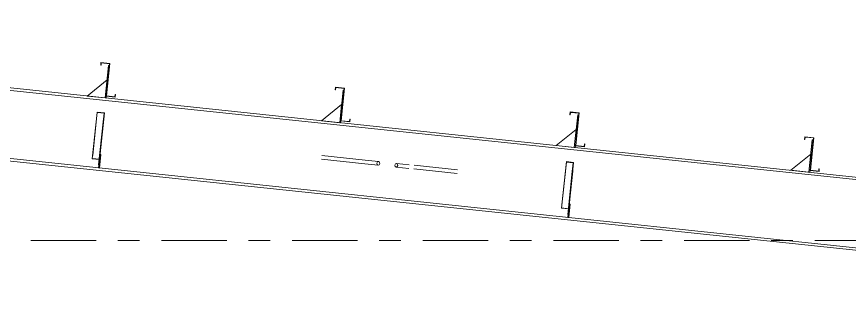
# Model space of a CAD drawing. Header units: millimetres. Extents: x -94 to 729, y -75 to 499.
# Drawn here: x 316.85 to 355.09, y 431.05 to 443.75 of the extents above; entities that cross this region are included whole.
import ezdxf

# ---------------------------------------------------------------- set-up
doc = ezdxf.new("R2010")
doc.units = ezdxf.units.MM
for name, pattern in [('XKITLINE00', [0]), ('XKITLINE02', [4, 2, -2]), ('XKITLINE03', [6, 3, -1, 1, -1])]:
    doc.linetypes.add(name, pattern=pattern)
doc.layers.add('Part', color=2, linetype='Continuous', lineweight=0)
doc.layers.add('S-grid', color=1, linetype='Continuous', lineweight=0)

# ---------------------------------------------------------------- blocks, each defined once
blk = doc.blocks.new('*A490')
at = {"layer": 'Part'}
blk.add_hatch(color=3, dxfattribs=at).paths.add_polyline_path([(320.552, 439.346), (320.555, 439.367), (320.886, 439.332), (320.842, 438.912), (320.825, 438.914), (320.867, 439.313)], flags=17)
blk = doc.blocks.new('*A500')
at = {"layer": 'Part'}
blk.add_hatch(color=3, dxfattribs=at).paths.add_polyline_path([(332.141, 438.93), (332.153, 439.04), (332.168, 439.038), (332.154, 438.914), (331.74, 438.958), (331.898, 440.451), (331.513, 440.492), (331.501, 440.382), (331.487, 440.384), (331.5, 440.508), (331.914, 440.464), (331.757, 438.971)], flags=17)
blk = doc.blocks.new('*A501')
at = {"layer": 'Part'}
blk.add_hatch(color=3, dxfattribs=at).paths.add_polyline_path([(332.141, 438.93), (332.153, 439.04), (332.168, 439.038), (332.154, 438.914), (331.74, 438.958), (331.898, 440.451), (331.513, 440.492), (331.501, 440.382), (331.487, 440.384), (331.5, 440.508), (331.914, 440.464), (331.757, 438.971)], flags=17)
blk = doc.blocks.new('*A502')
at = {"layer": 'Part'}
blk.add_hatch(color=3, dxfattribs=at).paths.add_polyline_path([(321.367, 440.067), (321.379, 440.176), (321.394, 440.175), (321.381, 440.05), (320.966, 440.094), (321.124, 441.587), (320.739, 441.628), (320.728, 441.519), (320.713, 441.52), (320.726, 441.644), (321.14, 441.601), (320.983, 440.107)], flags=17)
blk = doc.blocks.new('*A503')
at = {"layer": 'Part'}
blk.add_hatch(color=3, dxfattribs=at).paths.add_polyline_path([(321.367, 440.067), (321.379, 440.176), (321.394, 440.175), (321.381, 440.05), (320.966, 440.094), (321.124, 441.587), (320.739, 441.628), (320.728, 441.519), (320.713, 441.52), (320.726, 441.644), (321.14, 441.601), (320.983, 440.107)], flags=17)
blk = doc.blocks.new('*A509')
at = {"layer": 'Part'}
blk.add_hatch(color=3, dxfattribs=at).paths.add_polyline_path([(353.688, 436.658), (353.7, 436.767), (353.715, 436.766), (353.702, 436.641), (353.287, 436.685), (353.445, 438.178), (353.06, 438.219), (353.049, 438.11), (353.034, 438.111), (353.047, 438.235), (353.461, 438.192), (353.304, 436.698)], flags=17)
blk = doc.blocks.new('*A510')
at = {"layer": 'Part'}
blk.add_hatch(color=3, dxfattribs=at).paths.add_polyline_path([(353.688, 436.658), (353.7, 436.767), (353.715, 436.766), (353.702, 436.641), (353.287, 436.685), (353.445, 438.178), (353.06, 438.219), (353.049, 438.11), (353.034, 438.111), (353.047, 438.235), (353.461, 438.192), (353.304, 436.698)], flags=17)
blk = doc.blocks.new('*A511')
at = {"layer": 'Part'}
blk.add_hatch(color=3, dxfattribs=at).paths.add_polyline_path([(342.915, 437.794), (342.926, 437.904), (342.941, 437.902), (342.928, 437.778), (342.514, 437.821), (342.671, 439.315), (342.287, 439.355), (342.275, 439.246), (342.26, 439.247), (342.273, 439.372), (342.688, 439.328), (342.53, 437.835)], flags=17)
blk = doc.blocks.new('*A512')
at = {"layer": 'Part'}
blk.add_hatch(color=3, dxfattribs=at).paths.add_polyline_path([(342.915, 437.794), (342.926, 437.904), (342.941, 437.902), (342.928, 437.778), (342.514, 437.821), (342.671, 439.315), (342.287, 439.355), (342.275, 439.246), (342.26, 439.247), (342.273, 439.372), (342.688, 439.328), (342.53, 437.835)], flags=17)
blk = doc.blocks.new('*A513')
at = {"layer": 'Part'}
blk.add_hatch(color=3, dxfattribs=at).paths.add_polyline_path([(342.1, 437.073), (342.102, 437.094), (342.433, 437.059), (342.389, 436.639), (342.372, 436.641), (342.414, 437.04)], flags=17)
blk = doc.blocks.new('*A1759')
at = {"layer": 'S-grid', "color": 1, "linetype": 'XKITLINE03', "lineweight": 0}
blk.add_line((-54.497, 433.467), (464.656, 433.467), dxfattribs=at)
blk = doc.blocks.new('*A2142')
at = {"layer": 'Part', "color": 7, "linetype": 'XKITLINE02', "lineweight": 0}
for p, q in [((332.842, 436.998), (330.382, 437.257)), ((332.86, 437.164), (330.4, 437.423))]:
    blk.add_line(p, q, dxfattribs=at)
at = {"layer": 'Part', "color": 2, "linetype": 'XKITLINE00', "lineweight": 0}
for p, q in [((333.471, 437.099), (332.86, 437.164)), ((333.423, 437.08), (333.399, 437.023)), ((333.471, 437.099), (333.423, 437.08)), ((333.513, 437.07), (333.471, 437.099)), ((333.453, 436.933), (332.842, 436.998)), ((333.399, 437.023), (333.411, 436.962)), ((333.411, 436.962), (333.453, 436.933)), ((333.453, 436.933), (333.501, 436.953)), ((333.501, 436.953), (333.526, 437.01)), ((333.526, 437.01), (333.513, 437.07))]:
    blk.add_line(p, q, dxfattribs=at)
blk = doc.blocks.new('*A2143')
at = {"layer": 'Part', "color": 2, "linetype": 'XKITLINE00', "lineweight": 0}
for p, q in [((384.519, 433.198), (285.54, 443.638)), ((285.551, 443.746), (384.641, 433.294)), ((374.156, 431.157), (288.299, 440.213)), ((374.144, 431.049), (288.287, 440.105))]:
    blk.add_line(p, q, dxfattribs=at)
blk = doc.blocks.new('*A2222')
at = {"layer": 'Part', "color": 2, "linetype": 'XKITLINE00', "lineweight": 0}
for p, q in [((320.552, 439.346), (320.329, 437.227)), ((320.552, 439.346), (320.555, 439.367)), ((320.867, 439.313), (320.552, 439.346)), ((320.555, 439.367), (320.886, 439.332)), ((320.886, 439.332), (320.658, 437.166)), ((320.825, 438.914), (320.867, 439.313)), ((320.825, 438.914), (320.618, 436.945)), ((320.842, 438.912), (320.825, 438.914)), ((320.329, 437.227), (320.644, 437.194)), ((320.618, 436.945), (320.634, 436.944))]:
    blk.add_line(p, q, dxfattribs=at)
at = {"layer": 'Part', "color": 7, "linetype": 'XKITLINE02', "lineweight": 0}
for p, q in [((320.33, 437.24), (320.662, 437.205)), ((320.658, 437.166), (320.634, 436.944))]:
    blk.add_line(p, q, dxfattribs=at)
blk = doc.blocks.new('*A2223')
at = {"layer": 'Part', "color": 7, "linetype": 'XKITLINE02', "lineweight": 0}
for p, q in [((320.555, 439.367), (320.329, 437.227)), ((320.867, 439.313), (320.618, 436.945)), ((320.634, 436.944), (320.886, 439.332)), ((320.329, 437.227), (320.644, 437.194)), ((320.33, 437.24), (320.662, 437.205)), ((320.618, 436.945), (320.634, 436.944))]:
    blk.add_line(p, q, dxfattribs=at)
blk = doc.blocks.new('*A2224')
at = {"layer": 'Part', "color": 7, "linetype": 'XKITLINE02', "lineweight": 0}
for p, q in [((320.685, 437.426), (320.619, 436.804)), ((320.661, 436.8), (320.726, 437.421)), ((320.726, 437.421), (320.685, 437.426)), ((320.619, 436.804), (320.661, 436.8)), ((320.633, 436.928), (320.674, 436.924))]:
    blk.add_line(p, q, dxfattribs=at)
blk = doc.blocks.new('*A2225')
at = {"layer": 'Part', "color": 2, "linetype": 'XKITLINE00', "lineweight": 0}
for p, q in [((320.619, 436.804), (320.658, 437.166)), ((320.726, 437.421), (320.661, 436.8)), ((320.685, 437.426), (320.726, 437.421))]:
    blk.add_line(p, q, dxfattribs=at)
at = {"layer": 'Part', "color": 7, "linetype": 'XKITLINE02', "lineweight": 0}
for p, q in [((320.658, 437.166), (320.685, 437.426)), ((320.661, 436.8), (320.619, 436.804)), ((320.633, 436.928), (320.674, 436.924))]:
    blk.add_line(p, q, dxfattribs=at)
blk = doc.blocks.new('*A2234')
at = {"layer": 'Part', "color": 2, "linetype": 'XKITLINE00', "lineweight": 0}
for p, q in [((321.074, 441.507), (320.916, 440.016)), ((321.115, 441.503), (321.074, 441.507)), ((320.966, 440.094), (320.958, 440.011))]:
    blk.add_line(p, q, dxfattribs=at)
at = {"layer": 'Part', "color": 7, "linetype": 'XKITLINE02', "lineweight": 0}
for p, q in [((320.966, 440.094), (321.115, 441.503)), ((320.958, 440.011), (320.916, 440.016))]:
    blk.add_line(p, q, dxfattribs=at)
blk = doc.blocks.new('*A2235')
at = {"layer": 'Part', "color": 2, "linetype": 'XKITLINE00', "lineweight": 0}
blk.add_line((321.004, 440.844), (320.088, 440.103), dxfattribs=at)
at = {"layer": 'Part', "color": 7, "linetype": 'XKITLINE02', "lineweight": 0}
for p, q in [((320.916, 440.016), (321.004, 440.844)), ((320.088, 440.103), (320.916, 440.016))]:
    blk.add_line(p, q, dxfattribs=at)
blk = doc.blocks.new('*A2236')
at = {"layer": 'Part', "color": 2, "linetype": 'XKITLINE00', "lineweight": 0}
blk.add_line((331.777, 439.708), (330.861, 438.967), dxfattribs=at)
at = {"layer": 'Part', "color": 7, "linetype": 'XKITLINE02', "lineweight": 0}
for p, q in [((331.69, 438.879), (331.777, 439.708)), ((330.861, 438.967), (331.69, 438.879))]:
    blk.add_line(p, q, dxfattribs=at)
blk = doc.blocks.new('*A2237')
at = {"layer": 'Part', "color": 2, "linetype": 'XKITLINE00', "lineweight": 0}
for p, q in [((331.847, 440.371), (331.69, 438.879)), ((331.889, 440.367), (331.847, 440.371)), ((331.74, 438.958), (331.731, 438.875))]:
    blk.add_line(p, q, dxfattribs=at)
at = {"layer": 'Part', "color": 7, "linetype": 'XKITLINE02', "lineweight": 0}
for p, q in [((331.74, 438.958), (331.889, 440.367)), ((331.731, 438.875), (331.69, 438.879))]:
    blk.add_line(p, q, dxfattribs=at)
blk = doc.blocks.new('*A2250')
at = {"layer": 'Part', "color": 2, "linetype": 'XKITLINE00', "lineweight": 0}
for p, q in [((331.487, 440.384), (331.5, 440.508)), ((331.501, 440.382), (331.487, 440.384)), ((331.5, 440.508), (331.914, 440.464)), ((331.513, 440.492), (331.501, 440.382)), ((331.898, 440.451), (331.513, 440.492)), ((331.74, 438.958), (331.898, 440.451)), ((331.914, 440.464), (331.757, 438.971)), ((332.141, 438.93), (332.153, 439.04)), ((332.153, 439.04), (332.168, 439.038)), ((332.168, 439.038), (332.154, 438.914)), ((332.154, 438.914), (331.74, 438.958)), ((331.757, 438.971), (332.141, 438.93))]:
    blk.add_line(p, q, dxfattribs=at)
blk = doc.blocks.new('*A2251')
at = {"layer": 'Part', "color": 2, "linetype": 'XKITLINE00', "lineweight": 0}
for p, q in [((331.487, 440.384), (331.5, 440.508)), ((331.501, 440.382), (331.487, 440.384)), ((331.5, 440.508), (331.914, 440.464)), ((331.513, 440.492), (331.501, 440.382)), ((331.898, 440.451), (331.513, 440.492)), ((331.74, 438.958), (331.898, 440.451)), ((331.914, 440.464), (331.757, 438.971)), ((332.141, 438.93), (332.153, 439.04)), ((332.153, 439.04), (332.168, 439.038)), ((332.168, 439.038), (332.154, 438.914)), ((332.154, 438.914), (331.74, 438.958)), ((331.757, 438.971), (332.141, 438.93))]:
    blk.add_line(p, q, dxfattribs=at)
blk = doc.blocks.new('*A2252')
at = {"layer": 'Part', "color": 2, "linetype": 'XKITLINE00', "lineweight": 0}
for p, q in [((320.713, 441.52), (320.726, 441.644)), ((320.728, 441.519), (320.713, 441.52)), ((320.726, 441.644), (321.14, 441.601)), ((320.739, 441.628), (320.728, 441.519)), ((321.124, 441.587), (320.739, 441.628)), ((320.966, 440.094), (321.124, 441.587)), ((321.14, 441.601), (320.983, 440.107)), ((321.367, 440.067), (321.379, 440.176)), ((321.379, 440.176), (321.394, 440.175)), ((321.394, 440.175), (321.381, 440.05)), ((321.381, 440.05), (320.966, 440.094)), ((320.983, 440.107), (321.367, 440.067))]:
    blk.add_line(p, q, dxfattribs=at)
blk = doc.blocks.new('*A2253')
at = {"layer": 'Part', "color": 2, "linetype": 'XKITLINE00', "lineweight": 0}
for p, q in [((320.713, 441.52), (320.726, 441.644)), ((320.728, 441.519), (320.713, 441.52)), ((320.726, 441.644), (321.14, 441.601)), ((320.739, 441.628), (320.728, 441.519)), ((321.124, 441.587), (320.739, 441.628)), ((320.966, 440.094), (321.124, 441.587)), ((321.14, 441.601), (320.983, 440.107)), ((321.367, 440.067), (321.379, 440.176)), ((321.379, 440.176), (321.394, 440.175)), ((321.394, 440.175), (321.381, 440.05)), ((321.381, 440.05), (320.966, 440.094)), ((320.983, 440.107), (321.367, 440.067))]:
    blk.add_line(p, q, dxfattribs=at)
blk = doc.blocks.new('*A2271')
at = {"layer": 'Part', "color": 2, "linetype": 'XKITLINE00', "lineweight": 0}
for p, q in [((334.254, 436.992), (334.228, 436.936)), ((334.228, 436.936), (334.241, 436.875)), ((334.241, 436.875), (334.286, 436.846)), ((334.303, 437.011), (334.254, 436.992)), ((334.286, 436.846), (334.335, 436.865)), ((334.861, 436.785), (334.286, 436.846)), ((334.879, 436.951), (334.303, 437.011)), ((334.347, 436.982), (334.303, 437.011)), ((334.335, 436.865), (334.36, 436.922)), ((334.36, 436.922), (334.347, 436.982))]:
    blk.add_line(p, q, dxfattribs=at)
at = {"layer": 'Part', "color": 7, "linetype": 'XKITLINE02', "lineweight": 0}
for p, q in [((337.084, 436.551), (334.861, 436.785)), ((337.101, 436.716), (334.879, 436.951))]:
    blk.add_line(p, q, dxfattribs=at)
blk = doc.blocks.new('*A2272')
at = {"layer": 'Part', "color": 2, "linetype": 'XKITLINE00', "lineweight": 0}
for p, q in [((353.034, 438.111), (353.047, 438.235)), ((353.047, 438.235), (353.461, 438.192)), ((353.049, 438.11), (353.034, 438.111)), ((353.06, 438.219), (353.049, 438.11)), ((353.445, 438.178), (353.06, 438.219)), ((353.287, 436.685), (353.445, 438.178)), ((353.461, 438.192), (353.304, 436.698)), ((353.304, 436.698), (353.688, 436.658)), ((353.688, 436.658), (353.7, 436.767)), ((353.7, 436.767), (353.715, 436.766)), ((353.715, 436.766), (353.702, 436.641)), ((353.702, 436.641), (353.287, 436.685))]:
    blk.add_line(p, q, dxfattribs=at)
blk = doc.blocks.new('*A2273')
at = {"layer": 'Part', "color": 2, "linetype": 'XKITLINE00', "lineweight": 0}
for p, q in [((353.034, 438.111), (353.047, 438.235)), ((353.047, 438.235), (353.461, 438.192)), ((353.049, 438.11), (353.034, 438.111)), ((353.06, 438.219), (353.049, 438.11)), ((353.445, 438.178), (353.06, 438.219)), ((353.287, 436.685), (353.445, 438.178)), ((353.461, 438.192), (353.304, 436.698)), ((353.304, 436.698), (353.688, 436.658)), ((353.688, 436.658), (353.7, 436.767)), ((353.7, 436.767), (353.715, 436.766)), ((353.715, 436.766), (353.702, 436.641)), ((353.702, 436.641), (353.287, 436.685))]:
    blk.add_line(p, q, dxfattribs=at)
blk = doc.blocks.new('*A2274')
at = {"layer": 'Part', "color": 2, "linetype": 'XKITLINE00', "lineweight": 0}
for p, q in [((342.26, 439.247), (342.273, 439.372)), ((342.275, 439.246), (342.26, 439.247)), ((342.273, 439.372), (342.688, 439.328)), ((342.287, 439.355), (342.275, 439.246)), ((342.671, 439.315), (342.287, 439.355)), ((342.514, 437.821), (342.671, 439.315)), ((342.688, 439.328), (342.53, 437.835)), ((342.915, 437.794), (342.926, 437.904)), ((342.926, 437.904), (342.941, 437.902)), ((342.941, 437.902), (342.928, 437.778)), ((342.928, 437.778), (342.514, 437.821)), ((342.53, 437.835), (342.915, 437.794))]:
    blk.add_line(p, q, dxfattribs=at)
blk = doc.blocks.new('*A2275')
at = {"layer": 'Part', "color": 2, "linetype": 'XKITLINE00', "lineweight": 0}
for p, q in [((342.26, 439.247), (342.273, 439.372)), ((342.275, 439.246), (342.26, 439.247)), ((342.273, 439.372), (342.688, 439.328)), ((342.287, 439.355), (342.275, 439.246)), ((342.671, 439.315), (342.287, 439.355)), ((342.514, 437.821), (342.671, 439.315)), ((342.688, 439.328), (342.53, 437.835)), ((342.915, 437.794), (342.926, 437.904)), ((342.926, 437.904), (342.941, 437.902)), ((342.941, 437.902), (342.928, 437.778)), ((342.928, 437.778), (342.514, 437.821)), ((342.53, 437.835), (342.915, 437.794))]:
    blk.add_line(p, q, dxfattribs=at)
blk = doc.blocks.new('*A2276')
at = {"layer": 'Part', "color": 2, "linetype": 'XKITLINE00', "lineweight": 0}
blk.add_line((353.324, 437.435), (352.408, 436.694), dxfattribs=at)
at = {"layer": 'Part', "color": 7, "linetype": 'XKITLINE02', "lineweight": 0}
for p, q in [((353.237, 436.606), (353.324, 437.435)), ((352.408, 436.694), (353.237, 436.606))]:
    blk.add_line(p, q, dxfattribs=at)
blk = doc.blocks.new('*A2277')
at = {"layer": 'Part', "color": 2, "linetype": 'XKITLINE00', "lineweight": 0}
for p, q in [((353.394, 438.098), (353.237, 436.606)), ((353.436, 438.094), (353.394, 438.098)), ((353.287, 436.685), (353.278, 436.602))]:
    blk.add_line(p, q, dxfattribs=at)
at = {"layer": 'Part', "color": 7, "linetype": 'XKITLINE02', "lineweight": 0}
for p, q in [((353.287, 436.685), (353.436, 438.094)), ((353.278, 436.602), (353.237, 436.606))]:
    blk.add_line(p, q, dxfattribs=at)
blk = doc.blocks.new('*A2278')
at = {"layer": 'Part', "color": 2, "linetype": 'XKITLINE00', "lineweight": 0}
blk.add_line((342.551, 438.572), (341.635, 437.83), dxfattribs=at)
at = {"layer": 'Part', "color": 7, "linetype": 'XKITLINE02', "lineweight": 0}
for p, q in [((342.463, 437.743), (342.551, 438.572)), ((341.635, 437.83), (342.463, 437.743))]:
    blk.add_line(p, q, dxfattribs=at)
blk = doc.blocks.new('*A2279')
at = {"layer": 'Part', "color": 2, "linetype": 'XKITLINE00', "lineweight": 0}
for p, q in [((342.167, 434.531), (342.205, 434.893)), ((342.274, 435.148), (342.208, 434.527)), ((342.232, 435.153), (342.274, 435.148))]:
    blk.add_line(p, q, dxfattribs=at)
at = {"layer": 'Part', "color": 7, "linetype": 'XKITLINE02', "lineweight": 0}
for p, q in [((342.205, 434.893), (342.232, 435.153)), ((342.208, 434.527), (342.167, 434.531)), ((342.18, 434.656), (342.221, 434.651))]:
    blk.add_line(p, q, dxfattribs=at)
blk = doc.blocks.new('*A2280')
at = {"layer": 'Part', "color": 2, "linetype": 'XKITLINE00', "lineweight": 0}
for p, q in [((342.621, 439.235), (342.463, 437.743)), ((342.662, 439.23), (342.621, 439.235)), ((342.514, 437.821), (342.505, 437.738))]:
    blk.add_line(p, q, dxfattribs=at)
at = {"layer": 'Part', "color": 7, "linetype": 'XKITLINE02', "lineweight": 0}
for p, q in [((342.514, 437.821), (342.662, 439.23)), ((342.505, 437.738), (342.463, 437.743))]:
    blk.add_line(p, q, dxfattribs=at)
blk = doc.blocks.new('*A2281')
at = {"layer": 'Part', "color": 7, "linetype": 'XKITLINE02', "lineweight": 0}
for p, q in [((342.232, 435.153), (342.167, 434.531)), ((342.208, 434.527), (342.274, 435.148)), ((342.274, 435.148), (342.232, 435.153)), ((342.167, 434.531), (342.208, 434.527)), ((342.18, 434.656), (342.221, 434.651))]:
    blk.add_line(p, q, dxfattribs=at)
blk = doc.blocks.new('*A2282')
at = {"layer": 'Part', "color": 7, "linetype": 'XKITLINE02', "lineweight": 0}
for p, q in [((342.102, 437.094), (341.876, 434.955)), ((342.414, 437.04), (342.165, 434.673)), ((342.181, 434.671), (342.433, 437.059)), ((341.876, 434.955), (342.191, 434.921)), ((341.877, 434.968), (342.209, 434.933)), ((342.165, 434.673), (342.181, 434.671))]:
    blk.add_line(p, q, dxfattribs=at)
blk = doc.blocks.new('*A2283')
at = {"layer": 'Part', "color": 2, "linetype": 'XKITLINE00', "lineweight": 0}
for p, q in [((342.1, 437.073), (342.102, 437.094)), ((342.102, 437.094), (342.433, 437.059)), ((342.1, 437.073), (341.876, 434.955)), ((342.414, 437.04), (342.1, 437.073)), ((342.433, 437.059), (342.205, 434.893)), ((342.372, 436.641), (342.414, 437.04)), ((342.372, 436.641), (342.165, 434.673)), ((342.389, 436.639), (342.372, 436.641)), ((341.876, 434.955), (342.191, 434.921)), ((342.165, 434.673), (342.181, 434.671))]:
    blk.add_line(p, q, dxfattribs=at)
at = {"layer": 'Part', "color": 7, "linetype": 'XKITLINE02', "lineweight": 0}
for p, q in [((341.877, 434.968), (342.209, 434.933)), ((342.205, 434.893), (342.181, 434.671))]:
    blk.add_line(p, q, dxfattribs=at)

msp = doc.modelspace()

# ---------------------------------------------------------------- block references
at = {"lineweight": 0}
for name in ['*A2143', '*A502', '*A503', '*A2252', '*A2253', '*A2234', '*A2235', '*A500', '*A501', '*A2250', '*A2251', '*A2237', '*A2236', '*A2222', '*A2223', '*A490', '*A511', '*A512', '*A2274', '*A2275', '*A2280', '*A2278', '*A509', '*A510', '*A2272', '*A2273', '*A2277', '*A2224', '*A2225', '*A2142', '*A2282', '*A2283', '*A513', '*A2276', '*A2271', '*A1759', '*A2279', '*A2281']:
    msp.add_blockref(name, (0, 0), dxfattribs=at)

doc.saveas('drawing.dxf')
